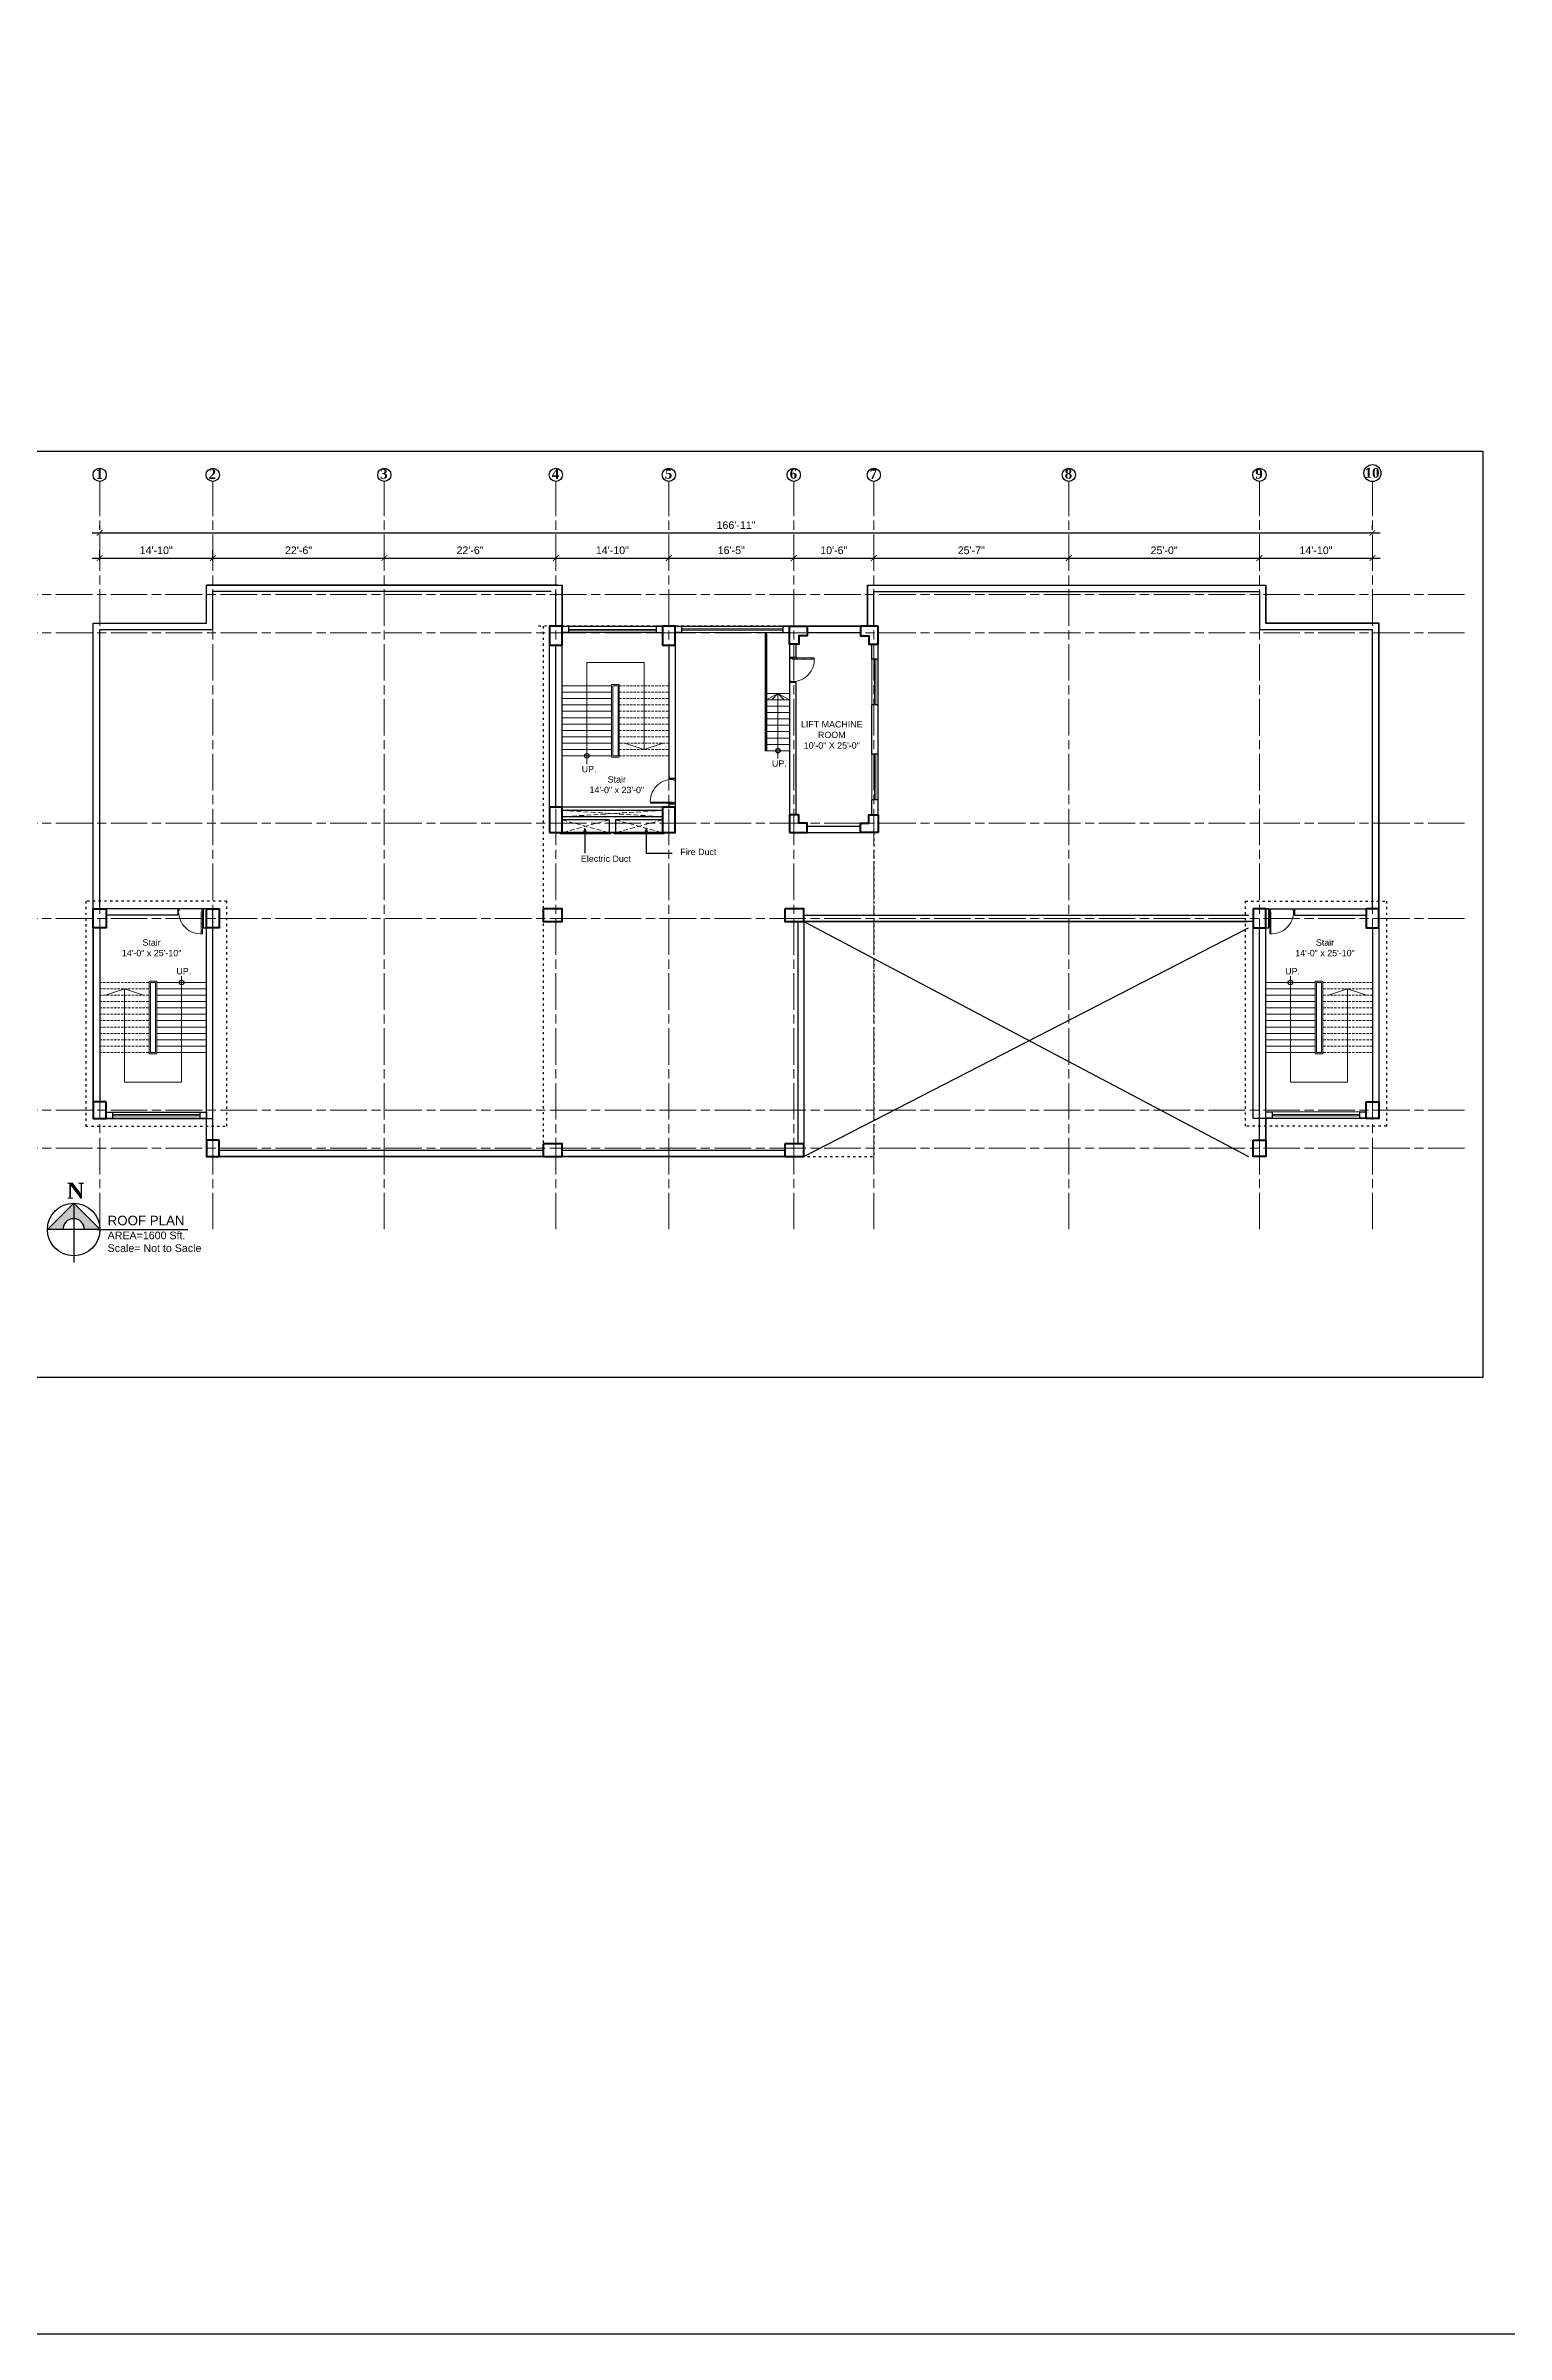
# Model space of a CAD drawing. Header units: inches. Extents: x -12 to 20935469, y -1604 to 24729220.
# Drawn here: x 20887924 to 20890223, y 24699905 to 24703509 of the extents above; entities that cross this region are included whole.
import ezdxf

# ---------------------------------------------------------------- set-up
doc = ezdxf.new("R2010")
doc.units = ezdxf.units.IN
doc.header["$LTSCALE"] = 0.03
doc.header["$MEASUREMENT"] = 0
doc.header["$PDMODE"] = 32
doc.header["$PDSIZE"] = 15
for name, pattern in [('ACAD_ISO03W100', [30, 12, -18]), ('ACAD_ISO08W100', [36, 24, -3, 6, -3]), ('DASHED2', [0.375, 0.25, -0.125])]:
    doc.linetypes.add(name, pattern=pattern)
for name, color, linetype, lineweight in [('column', 1, 'Continuous', 40), ('Dim Line', 252, 'Continuous', 13), ('Door', 7, 'Continuous', 18), ('Dot', 253, 'Continuous', 0), ('Gas', 21, 'Continuous', 5), ('Grid Line', 252, 'Continuous', 18), ('Low Wall', 7, 'Continuous', 30), ('Main Wall', 7, 'Continuous', 30), ('RAIL', 23, 'Continuous', 13), ('STAIR', 46, 'Continuous', 15), ('wind.', 150, 'Continuous', 20)]:
    doc.layers.add(name, color=color, linetype=linetype, lineweight=lineweight)
doc.layers.add('TEXT', color=7, linetype='Continuous')
doc.styles.add('2', font='swisscl.ttf')
doc.styles.add('RomanS', font='arial.ttf', dxfattribs={"height": 12})
doc.styles.get("Standard").update_dxf_attribs({"font": 'timesbd.ttf'})
doc.dimstyles.new('Aec_Arch_I', dxfattribs={"dimscale": 96, "dimtxt": 12, "dimasz": 0.09375, "dimexe": 0.125, "dimexo": 0.125, "dimgap": 0.0625, "dimtad": 1, "dimdec": 0, "dimzin": 3, "dimdsep": 46, "dimlunit": 4, "dimtxsty": 'RomanS', "dimblk1": 'ARCHTICK', "dimblk2": 'ARCHTICK', "dimsah": 1, "dimcen": 0.09375, "dimdle": 0.125, "dimadec": 0, "dimazin": 0, "dimtfac": 0.75, "dimtdec": 0, "dimtmove": 2, "dimatfit": 3, "dimldrblk": 'ARCHTICK', "dimfxl": 1, "dimfrac": 1, "dimtolj": 1, "dimtzin": 0, "dimarcsym": 0})

# ---------------------------------------------------------------- blocks, each defined once
blk = doc.blocks.new('Door_45')
at = {"layer": 'Door'}
for p, q in [((1.5, 5), (1.5, 44)), ((3.5, 44), (3.5, 5)), ((0, 0), (0, 5)), ((0, 5), (1.5, 5)), ((1.5, 40), (2.2, 40)), ((1.5, 25.8), (2.2, 25.8)), ((1.5, 12.6), (2.2, 12.6)), ((3.5, 5), (1.5, 5)), ((1.5, 5), (1.5, 3)), ((1.5, 3), (2.5, 3)), ((2.2, 40), (2.2, 39.5)), ((2.2, 39.5), (2.7, 39.5)), ((2.2, 25.8), (2.2, 25.3)), ((2.2, 25.3), (2.7, 25.3)), ((2.2, 12.6), (2.2, 13.1)), ((2.2, 13.1), (2.7, 13.1)), ((2.5, 3), (2.5, 0)), ((2.7, 39.5), (2.7, 40)), ((2.7, 40), (3.5, 40)), ((2.7, 25.8), (3.5, 25.8)), ((2.7, 25.3), (2.7, 25.8)), ((2.7, 13.1), (2.7, 12.6)), ((2.7, 12.6), (3.5, 12.6)), ((42.5, 3), (42.5, 0)), ((43.5, 3), (42.5, 3)), ((45, 5), (43.5, 5)), ((43.5, 5), (43.5, 3)), ((45, 0), (45, 5)), ((2.5, 0), (0, 0)), ((42.5, 0), (45, 0))]:
    blk.add_line(p, q, dxfattribs=at)
blk.add_arc((4.7, 5.3), 38.8, 359.6233, 94.6685, dxfattribs=at)
blk = doc.blocks.new('_ArchTick')
at = {"color": 0, "linetype": 'ByBlock', "lineweight": 35, "const_width": 0.15}
blk.add_lwpolyline([(-0.5, -0.5), (0.5, 0.5)], dxfattribs=at)
blk = doc.blocks.new('*D14')
at = {"layer": 'Defpoints', "color": 0, "transparency": 16777216}
for p in [(20831126.3, 24724578.2), (20830948.3, 24724562.3), (20831126.3, 24724562.3)]:
    blk.add_point(p, dxfattribs=at)
at = {"layer": 'Dim Line', "color": 0, "lineweight": -2, "transparency": 16777216}
for p, q in [((20830936.3, 24724578.2), (20831138.3, 24724578.2)), ((20830948.3, 24724574.3), (20830948.3, 24724590.2)), ((20831126.3, 24724574.3), (20831126.3, 24724590.2))]:
    blk.add_line(p, q, dxfattribs=at)
at = {"layer": 'Dim Line', "color": 0, "lineweight": -2, "transparency": 16777216, "xscale": 9, "yscale": 9, "zscale": 9, "rotation": 180}
blk.add_blockref('_ArchTick', (20830948.3, 24724578.2), dxfattribs=at)
at = {"layer": 'Dim Line', "color": 0, "lineweight": -2, "transparency": 16777216, "xscale": 9, "yscale": 9, "zscale": 9}
blk.add_blockref('_ArchTick', (20831126.3, 24724578.2), dxfattribs=at)
at = {"layer": 'Dim Line', "color": 0, "transparency": 16777216, "insert": (20831037.3, 24724590.3), "char_height": 12, "attachment_point": 5, "style": 'RomanS'}
blk.add_mtext('\\A1;14\'-10"', dxfattribs=at)
blk = doc.blocks.new('*D7')
at = {"layer": 'Defpoints', "color": 0, "transparency": 16777216}
for p in [(20831396.3, 24724578.2), (20831396.3, 24724578.2), (20831126.3, 24724562.3)]:
    blk.add_point(p, dxfattribs=at)
at = {"layer": 'Dim Line', "color": 0, "lineweight": -2, "transparency": 16777216}
for p, q in [((20831114.3, 24724578.2), (20831408.3, 24724578.2)), ((20831126.3, 24724574.3), (20831126.3, 24724590.2))]:
    blk.add_line(p, q, dxfattribs=at)
at = {"layer": 'Dim Line', "color": 0, "lineweight": -2, "transparency": 16777216, "xscale": 9, "yscale": 9, "zscale": 9, "rotation": 180}
blk.add_blockref('_ArchTick', (20831126.3, 24724578.2), dxfattribs=at)
at = {"layer": 'Dim Line', "color": 0, "lineweight": -2, "transparency": 16777216, "xscale": 9, "yscale": 9, "zscale": 9}
blk.add_blockref('_ArchTick', (20831396.3, 24724578.2), dxfattribs=at)
at = {"layer": 'Dim Line', "color": 0, "transparency": 16777216, "insert": (20831261.3, 24724590.3), "char_height": 12, "attachment_point": 5, "style": 'RomanS'}
blk.add_mtext('\\A1;22\'-6"', dxfattribs=at)
blk = doc.blocks.new('*D8')
at = {"layer": 'Defpoints', "color": 0, "transparency": 16777216}
for p in [(20831396.3, 24724578.2), (20831666.3, 24724578.2), (20831666.3, 24724578.2)]:
    blk.add_point(p, dxfattribs=at)
at = {"layer": 'Dim Line', "color": 0, "lineweight": -2, "transparency": 16777216}
blk.add_line((20831384.3, 24724578.2), (20831678.3, 24724578.2), dxfattribs=at)
at = {"layer": 'Dim Line', "color": 0, "lineweight": -2, "transparency": 16777216, "xscale": 9, "yscale": 9, "zscale": 9, "rotation": 180}
blk.add_blockref('_ArchTick', (20831396.3, 24724578.2), dxfattribs=at)
at = {"layer": 'Dim Line', "color": 0, "lineweight": -2, "transparency": 16777216, "xscale": 9, "yscale": 9, "zscale": 9}
blk.add_blockref('_ArchTick', (20831666.3, 24724578.2), dxfattribs=at)
at = {"layer": 'Dim Line', "color": 0, "transparency": 16777216, "insert": (20831531.3, 24724590.3), "char_height": 12, "attachment_point": 5, "style": 'RomanS'}
blk.add_mtext('\\A1;22\'-6"', dxfattribs=at)
blk = doc.blocks.new('*D9')
at = {"layer": 'Defpoints', "color": 0, "transparency": 16777216}
for p in [(20831666.3, 24724578.2), (20831844.3, 24724578.2), (20831844.3, 24724578.2)]:
    blk.add_point(p, dxfattribs=at)
at = {"layer": 'Dim Line', "color": 0, "lineweight": -2, "transparency": 16777216}
blk.add_line((20831654.3, 24724578.2), (20831856.3, 24724578.2), dxfattribs=at)
at = {"layer": 'Dim Line', "color": 0, "lineweight": -2, "transparency": 16777216, "xscale": 9, "yscale": 9, "zscale": 9, "rotation": 180}
blk.add_blockref('_ArchTick', (20831666.3, 24724578.2), dxfattribs=at)
at = {"layer": 'Dim Line', "color": 0, "lineweight": -2, "transparency": 16777216, "xscale": 9, "yscale": 9, "zscale": 9}
blk.add_blockref('_ArchTick', (20831844.3, 24724578.2), dxfattribs=at)
at = {"layer": 'Dim Line', "color": 0, "transparency": 16777216, "insert": (20831755.3, 24724590.3), "char_height": 12, "attachment_point": 5, "style": 'RomanS'}
blk.add_mtext('\\A1;14\'-10"', dxfattribs=at)
blk = doc.blocks.new('*D21')
at = {"layer": 'Defpoints', "color": 0, "transparency": 16777216}
for p in [(20831844.3, 24724578.2), (20832040.8, 24724578.2), (20832040.8, 24724578.2)]:
    blk.add_point(p, dxfattribs=at)
at = {"layer": 'Dim Line', "color": 0, "lineweight": -2, "transparency": 16777216}
for p, q in [((20831832.3, 24724578.2), (20832052.8, 24724578.2)), ((20831844.3, 24724566.2), (20831844.3, 24724566.2)), ((20832040.8, 24724566.2), (20832040.8, 24724566.2))]:
    blk.add_line(p, q, dxfattribs=at)
at = {"layer": 'Dim Line', "color": 0, "lineweight": -2, "transparency": 16777216, "xscale": 9, "yscale": 9, "zscale": 9, "rotation": 180}
blk.add_blockref('_ArchTick', (20831844.3, 24724578.2), dxfattribs=at)
at = {"layer": 'Dim Line', "color": 0, "lineweight": -2, "transparency": 16777216, "xscale": 9, "yscale": 9, "zscale": 9}
blk.add_blockref('_ArchTick', (20832040.8, 24724578.2), dxfattribs=at)
at = {"layer": 'Dim Line', "color": 0, "transparency": 16777216, "insert": (20831942.5, 24724590.3), "char_height": 12, "attachment_point": 5, "style": 'RomanS'}
blk.add_mtext('\\A1;16\'-5"', dxfattribs=at)
blk = doc.blocks.new('*D22')
at = {"layer": 'Defpoints', "color": 0, "transparency": 16777216}
for p in [(20832040.8, 24724578.2), (20832166.8, 24724578.2), (20832166.8, 24724578.2)]:
    blk.add_point(p, dxfattribs=at)
at = {"layer": 'Dim Line', "color": 0, "lineweight": -2, "transparency": 16777216}
for p, q in [((20832028.8, 24724578.2), (20832178.8, 24724578.2)), ((20832040.8, 24724566.2), (20832040.8, 24724566.2)), ((20832166.8, 24724566.2), (20832166.8, 24724566.2))]:
    blk.add_line(p, q, dxfattribs=at)
at = {"layer": 'Dim Line', "color": 0, "lineweight": -2, "transparency": 16777216, "xscale": 9, "yscale": 9, "zscale": 9, "rotation": 180}
blk.add_blockref('_ArchTick', (20832040.8, 24724578.2), dxfattribs=at)
at = {"layer": 'Dim Line', "color": 0, "lineweight": -2, "transparency": 16777216, "xscale": 9, "yscale": 9, "zscale": 9}
blk.add_blockref('_ArchTick', (20832166.8, 24724578.2), dxfattribs=at)
at = {"layer": 'Dim Line', "color": 0, "transparency": 16777216, "insert": (20832103.8, 24724590.3), "char_height": 12, "attachment_point": 5, "style": 'RomanS'}
blk.add_mtext('\\A1;10\'-6"', dxfattribs=at)
blk = doc.blocks.new('*D23')
at = {"layer": 'Defpoints', "color": 0, "transparency": 16777216}
for p in [(20832166.8, 24724578.2), (20832473.8, 24724578.2), (20832473.8, 24724578.2)]:
    blk.add_point(p, dxfattribs=at)
at = {"layer": 'Dim Line', "color": 0, "lineweight": -2, "transparency": 16777216}
for p, q in [((20832154.8, 24724578.2), (20832485.8, 24724578.2)), ((20832166.8, 24724566.2), (20832166.8, 24724566.2)), ((20832473.8, 24724566.2), (20832473.8, 24724566.2))]:
    blk.add_line(p, q, dxfattribs=at)
at = {"layer": 'Dim Line', "color": 0, "lineweight": -2, "transparency": 16777216, "xscale": 9, "yscale": 9, "zscale": 9, "rotation": 180}
blk.add_blockref('_ArchTick', (20832166.8, 24724578.2), dxfattribs=at)
at = {"layer": 'Dim Line', "color": 0, "lineweight": -2, "transparency": 16777216, "xscale": 9, "yscale": 9, "zscale": 9}
blk.add_blockref('_ArchTick', (20832473.8, 24724578.2), dxfattribs=at)
at = {"layer": 'Dim Line', "color": 0, "transparency": 16777216, "insert": (20832320.3, 24724590.3), "char_height": 12, "attachment_point": 5, "style": 'RomanS'}
blk.add_mtext('\\A1;25\'-7"', dxfattribs=at)
blk = doc.blocks.new('*D10')
at = {"layer": 'Defpoints', "color": 0, "transparency": 16777216}
for p in [(20832473.8, 24724578.2), (20832773.8, 24724578.2), (20832773.8, 24724578.2)]:
    blk.add_point(p, dxfattribs=at)
at = {"layer": 'Dim Line', "color": 0, "lineweight": -2, "transparency": 16777216}
blk.add_line((20832461.8, 24724578.2), (20832785.8, 24724578.2), dxfattribs=at)
at = {"layer": 'Dim Line', "color": 0, "lineweight": -2, "transparency": 16777216, "xscale": 9, "yscale": 9, "zscale": 9, "rotation": 180}
blk.add_blockref('_ArchTick', (20832473.8, 24724578.2), dxfattribs=at)
at = {"layer": 'Dim Line', "color": 0, "lineweight": -2, "transparency": 16777216, "xscale": 9, "yscale": 9, "zscale": 9}
blk.add_blockref('_ArchTick', (20832773.8, 24724578.2), dxfattribs=at)
at = {"layer": 'Dim Line', "color": 0, "transparency": 16777216, "insert": (20832623.8, 24724590.3), "char_height": 12, "attachment_point": 5, "style": 'RomanS'}
blk.add_mtext('\\A1;25\'-0"', dxfattribs=at)
blk = doc.blocks.new('*D11')
at = {"layer": 'Defpoints', "color": 0, "transparency": 16777216}
for p in [(20832773.8, 24724578.2), (20832951.8, 24724578.2), (20832951.8, 24724578.2)]:
    blk.add_point(p, dxfattribs=at)
at = {"layer": 'Dim Line', "color": 0, "lineweight": -2, "transparency": 16777216}
for p, q in [((20832761.8, 24724578.2), (20832963.8, 24724578.2)), ((20832951.8, 24724566.2), (20832951.8, 24724566.2))]:
    blk.add_line(p, q, dxfattribs=at)
at = {"layer": 'Dim Line', "color": 0, "lineweight": -2, "transparency": 16777216, "xscale": 9, "yscale": 9, "zscale": 9, "rotation": 180}
blk.add_blockref('_ArchTick', (20832773.8, 24724578.2), dxfattribs=at)
at = {"layer": 'Dim Line', "color": 0, "lineweight": -2, "transparency": 16777216, "xscale": 9, "yscale": 9, "zscale": 9}
blk.add_blockref('_ArchTick', (20832951.8, 24724578.2), dxfattribs=at)
at = {"layer": 'Dim Line', "color": 0, "transparency": 16777216, "insert": (20832862.8, 24724590.3), "char_height": 12, "attachment_point": 5, "style": 'RomanS'}
blk.add_mtext('\\A1;14\'-10"', dxfattribs=at)
blk = doc.blocks.new('*D13')
at = {"layer": 'Defpoints', "color": 0, "transparency": 16777216}
for p in [(20832951.8, 24724617.8), (20830948.3, 24724610.7), (20832951.8, 24724610.7)]:
    blk.add_point(p, dxfattribs=at)
at = {"layer": 'Dim Line', "color": 0, "lineweight": -2, "transparency": 16777216}
for p, q in [((20830936.3, 24724617.8), (20832963.8, 24724617.8)), ((20830948.3, 24724622.7), (20830948.3, 24724629.8)), ((20832951.8, 24724622.7), (20832951.8, 24724629.8))]:
    blk.add_line(p, q, dxfattribs=at)
at = {"layer": 'Dim Line', "color": 0, "lineweight": -2, "transparency": 16777216, "xscale": 9, "yscale": 9, "zscale": 9, "rotation": 180}
blk.add_blockref('_ArchTick', (20830948.3, 24724617.8), dxfattribs=at)
at = {"layer": 'Dim Line', "color": 0, "lineweight": -2, "transparency": 16777216, "xscale": 9, "yscale": 9, "zscale": 9}
blk.add_blockref('_ArchTick', (20832951.8, 24724617.8), dxfattribs=at)
at = {"layer": 'Dim Line', "color": 0, "transparency": 16777216, "insert": (20831950, 24724629.9), "char_height": 12, "attachment_point": 5, "style": 'RomanS'}
blk.add_mtext('\\A1;166\'-11"', dxfattribs=at)
blk = doc.blocks.new('fff')
at = {"layer": 'Grid Line', "color": 252, "linetype": 'ACAD_ISO08W100', "lineweight": 9, "ltscale": 80, "true_color": 0x939598}
for p, q in [((20830948.3, 24723521.1), (20830948.3, 24724698.8)), ((20831126.3, 24723521.1), (20831126.3, 24724698.8)), ((20831396.3, 24723521.1), (20831396.3, 24724698.8)), ((20831666.3, 24723521.1), (20831666.3, 24724698.8)), ((20831844.3, 24723521.1), (20831844.3, 24724698.8)), ((20832040.8, 24723521.1), (20832040.8, 24724698.8)), ((20832166.8, 24723521.1), (20832166.8, 24724698.8)), ((20832473.8, 24723521.1), (20832473.8, 24724698.8)), ((20832773.8, 24723521.1), (20832773.8, 24724698.8)), ((20832951.8, 24723521.1), (20832951.8, 24724698.8)), ((20833096.9, 24724520.6), (20830726.1, 24724520.6)), ((20833096.9, 24724460.6), (20830726.1, 24724460.6)), ((20833096.9, 24724160.7), (20830726.1, 24724160.7)), ((20833096.9, 24724010.7), (20830726.1, 24724010.7)), ((20833096.9, 24723708.7), (20830726.1, 24723708.7)), ((20833096.9, 24723648.8), (20830726.1, 24723648.8))]:
    blk.add_line(p, q, dxfattribs=at)
at = {"layer": 'Dim Line'}
for base, p1, p2, picture, middle in [((20832951.7523, 24724617.8128), (20830948.3088, 24724610.7482), (20832951.7523, 24724610.7482), '*D13', (20831950.0306, 24724629.9397)), ((20831126.3, 24724578.2), (20830948.3, 24724562.3), (20831126.3, 24724562.3), '*D14', (20831037.3, 24724590.3)), ((20831396.3, 24724578.2), (20831126.3, 24724562.3), (20831396.3, 24724578.2), '*D7', (20831261.3, 24724590.3)), ((20831666.3, 24724578.2), (20831396.3, 24724578.2), (20831666.3, 24724578.2), '*D8', (20831531.3, 24724590.3)), ((20831844.3, 24724578.2), (20831666.3, 24724578.2), (20831844.3, 24724578.2), '*D9', (20831755.3, 24724590.3)), ((20832040.7792, 24724578.1666), (20831844.25, 24724578.1666), (20832040.7792, 24724578.1666), '*D21', (20831942.5146, 24724590.2934)), ((20832166.8, 24724578.2), (20832040.8, 24724578.2), (20832166.8, 24724578.2), '*D22', (20832103.8, 24724590.3)), ((20832473.8, 24724578.2), (20832166.8, 24724578.2), (20832473.8, 24724578.2), '*D23', (20832320.3, 24724590.3)), ((20832773.8, 24724578.2), (20832473.8, 24724578.2), (20832773.8, 24724578.2), '*D10', (20832623.8, 24724590.3)), ((20832951.8, 24724578.2), (20832773.8, 24724578.2), (20832951.8, 24724578.2), '*D11', (20832862.8, 24724590.3))]:
    dim = blk.add_linear_dim(base=base, p1=p1, p2=p2, dimstyle='Aec_Arch_I', dxfattribs=at)
    dim.commit()
    dim.dimension.update_dxf_attribs({"geometry": picture, "text_midpoint": middle})

msp = doc.modelspace()

# ---------------------------------------------------------------- hatches: boundary and pattern name
at = {"layer": 'Low Wall'}
h = msp.add_hatch(color=256, dxfattribs=at)
h.paths.add_polyline_path([(20887951.1, 24701644.5), (20887926.7, 24701644.5), (20887968.1, 24701685.9), (20887968.1, 24701661.5, 0.414214)])
h.paths.add_polyline_path([(20887968.1, 24701661.5), (20887968.1, 24701685.9), (20888009.6, 24701644.5), (20887985.2, 24701644.5, 0.414214)])

# ---------------------------------------------------------------- linework, layer by layer
at = {"linetype": 'ACAD_ISO03W100', "ltscale": 10}
for p, q in [((20889234.6, 24702594.5), (20888700, 24702594.5)), ((20888707, 24702594.5), (20888707, 24701779.5)), ((20889227.6, 24702269.4), (20889227.6, 24701759.5)), ((20888700, 24701759.5), (20889227.6, 24701759.5))]:
    msp.add_line(p, q, dxfattribs=at)
for p, q in [((20889056.6, 24702584.5), (20889056.6, 24702398.5)), ((20889084.6, 24702584.5), (20889056.6, 24702584.3)), ((20889058.6, 24702584.5), (20889058.6, 24702398.5)), ((20889058.6, 24702398.5), (20889056.6, 24702398.5)), ((20888772.5, 24702276.1), (20888770.9, 24702270.7)), ((20888772.5, 24702276.1), (20888772.5, 24702237.2)), ((20888772.5, 24702276.1), (20888774.2, 24702270.7)), ((20888869.3, 24702276.1), (20888867.6, 24702270.7)), ((20888869.3, 24702276.1), (20888869.3, 24702237)), ((20888869.3, 24702276.1), (20888870.9, 24702270.7)), ((20888869.3, 24702237), (20888909.9, 24702237)), ((20889117.6, 24702129.5), (20889817.6, 24701759.4)), ((20889117.6, 24701759.4), (20889817.6, 24702119.4)), ((20888024, 24701829.4), (20888172, 24701829.4)), ((20888024, 24701819.4), (20888172, 24701819.4)), ((20887968.1, 24701685.9), (20887968.1, 24701592.5)), ((20888004.4, 24701644.5), (20888148, 24701644.5))]:
    msp.add_line(p, q)
for points in [[(20886085.5, 24725803.9), (20891594, 24725803.9), (20891594, 24699904.9), (20886085.5, 24699904.9)], [(20888717, 24702594.5), (20888914.9, 24702594.5), (20888914.9, 24702269.5), (20888717, 24702269.5)], [(20889094.6, 24702269.5), (20889234.6, 24702269.5), (20889234.6, 24702594.5), (20889094.6, 24702594.5)], [(20888733.9, 24702269.5), (20888813.2, 24702269.5), (20888813.2, 24702267.5), (20888733.9, 24702267.5)], [(20888819, 24702269.5), (20888897.2, 24702269.5), (20888897.2, 24702267.5), (20888819, 24702267.5)], [(20887999, 24701819.4), (20888187, 24701819.4), (20888187, 24702149.4), (20887999, 24702149.4)], [(20889824.5, 24702149.4), (20890022.4, 24702149.4), (20890022.4, 24701819.4), (20889824.5, 24701819.4)]]:
    msp.add_lwpolyline(points, close=True)
for points in [[(20888177, 24701759.4), (20888177, 24701819.4), (20887999, 24701819.4), (20887999, 24702599.3), (20888177, 24702599.3), (20888177, 24702659.3), (20888737, 24702659.3), (20888737, 24702594.5), (20889217.6, 24702594.5), (20889217.6, 24702659.3), (20889844.5, 24702659.3), (20889844.5, 24702599.3), (20890022.4, 24702599.3), (20890022.4, 24701819.4), (20889844.5, 24701819.6), (20889844.5, 24701759.4), (20889824.5, 24701759.4), (20889824.5, 24701785.4), (20889834.5, 24701785.4), (20889834.5, 24702119.4), (20889824.5, 24702119.4), (20889824.5, 24702129.5), (20889117.6, 24702129.5), (20889117.6, 24701759.4), (20888177, 24701759.4)], [(20888009.5, 24701644.5), (20887926.7, 24701644.4)]]:
    msp.add_lwpolyline(points)
for points in [[(20887987, 24701807.4), (20888209, 24701807.4), (20888209, 24702161.4), (20887987, 24702161.4)], [(20890034.4, 24701807.4), (20889812.5, 24701807.4), (20889812.5, 24702161.4), (20890034.4, 24702161.4)]]:
    msp.add_lwpolyline(points, close=True, dxfattribs=at)
for centre, radius in [((20888775.9, 24702390.5), 3.61), ((20889076.6, 24702398.5), 3.61), ((20888137.9, 24702033.4), 3.61), ((20889883.3, 24702033.4), 3.61), ((20887968.1, 24701644.5), 41.4)]:
    msp.add_circle(centre, radius)
at = {"layer": 'column', "lineweight": 40, "ltscale": 20}
for points in [[(20888717, 24702564.5), (20888737, 24702564.5), (20888737, 24702594.5), (20888717, 24702594.5)], [(20888894.9, 24702564.5), (20888914.9, 24702564.5), (20888914.9, 24702594.5), (20888894.9, 24702594.5)], [(20888717, 24702269.5), (20888737, 24702269.5), (20888737, 24702309.5), (20888717, 24702309.5)], [(20888894.9, 24702269.5), (20888914.9, 24702269.5), (20888914.9, 24702309.5), (20888894.9, 24702309.5)], [(20887999, 24702149.4), (20888019, 24702149.4), (20888019, 24702119.4), (20887999, 24702119.4)], [(20888177, 24702149.4), (20888197, 24702149.4), (20888197, 24702119.4), (20888177, 24702119.4)], [(20888707, 24702149.5), (20888707, 24702129.5), (20888737, 24702129.5), (20888737, 24702149.5)], [(20889087.6, 24702149.5), (20889087.6, 24702129.5), (20889117.6, 24702129.5), (20889117.6, 24702149.5)], [(20889844.5, 24702149.4), (20889824.5, 24702149.4), (20889824.5, 24702119.4), (20889844.5, 24702119.4)], [(20890022.4, 24702149.4), (20890002.4, 24702149.4), (20890002.4, 24702119.4), (20890022.4, 24702119.4)], [(20888019, 24701845.4), (20887999, 24701845.4), (20887999, 24701819.4), (20888019, 24701819.4)], [(20890002.4, 24701845.4), (20890022.4, 24701845.4), (20890022.4, 24701819.4), (20890002.4, 24701819.4)], [(20888197, 24701785.4), (20888177, 24701785.4), (20888177, 24701759.4), (20888197, 24701759.4)], [(20888707, 24701779.5), (20888707, 24701759.5), (20888737, 24701759.5), (20888737, 24701779.5)], [(20889087.6, 24701779.4), (20889087.6, 24701759.4), (20889117.6, 24701759.4), (20889117.6, 24701779.4)], [(20889824.5, 24701785.4), (20889844.5, 24701785.4), (20889844.5, 24701759.4), (20889824.5, 24701759.4)]]:
    msp.add_lwpolyline(points, close=True, dxfattribs=at)
for points in [[(20889094.6, 24702594.5), (20889122.6, 24702594.5), (20889122.6, 24702579.5), (20889109.6, 24702579.5), (20889109.6, 24702566.5), (20889094.6, 24702566.5), (20889094.6, 24702594.5)], [(20889234.6, 24702594.5), (20889206.6, 24702594.5), (20889206.6, 24702579.5), (20889219.6, 24702579.5), (20889219.6, 24702566.5), (20889234.6, 24702566.5), (20889234.6, 24702594.5)], [(20889094.6, 24702269.5), (20889122.6, 24702269.5), (20889122.6, 24702284.5), (20889109.6, 24702284.5), (20889109.6, 24702297.5), (20889094.6, 24702297.5), (20889094.6, 24702269.5)], [(20889234.6, 24702269.5), (20889206.6, 24702269.5), (20889206.6, 24702284.5), (20889219.6, 24702284.5), (20889219.6, 24702297.5), (20889234.6, 24702297.5), (20889234.6, 24702269.5)]]:
    msp.add_lwpolyline(points, dxfattribs=at)
at = {"layer": 'Defpoints'}
msp.add_lwpolyline([(20887747.4, 24702870.2), (20890186.3, 24702870.2), (20890186.3, 24701411.7), (20887747.4, 24701411.7)], close=True, dxfattribs=at)
at = {"layer": 'Dot', "linetype": 'DASHED2', "lineweight": 0, "ltscale": 1000}
for p, q in [((20888737, 24702304.5), (20888894.9, 24702294.5)), ((20888894.9, 24702304.5), (20888737, 24702294.5)), ((20888810.9, 24702289.5), (20888737, 24702269.5)), ((20888737, 24702289.5), (20888810.9, 24702269.5)), ((20888820.9, 24702289.5), (20888894.9, 24702269.5)), ((20888894.9, 24702289.5), (20888820.9, 24702269.5))]:
    msp.add_line(p, q, dxfattribs=at)
at = {"layer": 'Gas', "color": 0, "lineweight": 5}
for points in [[(20888826.9, 24702388.5), (20888814.9, 24702388.5), (20888814.9, 24702502.5), (20888826.9, 24702502.5)], [(20888824.9, 24702390.5), (20888816.9, 24702390.5), (20888816.9, 24702500.5), (20888824.9, 24702500.5)], [(20888099, 24702035.4), (20888087, 24702035.4), (20888087, 24701921.4), (20888099, 24701921.4)], [(20888097, 24702033.4), (20888089, 24702033.4), (20888089, 24701923.4), (20888097, 24701923.4)], [(20889922.3, 24702035.4), (20889934.3, 24702035.4), (20889934.3, 24701921.4), (20889922.3, 24701921.4)], [(20889924.3, 24702033.4), (20889932.3, 24702033.4), (20889932.3, 24701923.4), (20889924.3, 24701923.4)]]:
    msp.add_lwpolyline(points, close=True, dxfattribs=at)
at = {"layer": 'Gas', "color": 0, "lineweight": 35}
msp.add_lwpolyline([(20889094.6, 24702269.5), (20889094.6, 24702269.5)], dxfattribs=at)
at = {"layer": 'Low Wall', "color": 0}
msp.add_lwpolyline([(20887926.7, 24701644.5), (20887968.1, 24701685.9), (20888009.6, 24701644.5)], dxfattribs=at)
at = {"layer": 'Low Wall'}
msp.add_arc((20887968.1, 24701644.5), 17, 0, 180, dxfattribs=at)
at = {"layer": 'Main Wall', "lineweight": 30}
for p, q in [((20888729.9, 24702659.3), (20888177, 24702659.3)), ((20888177, 24702599.3), (20888177, 24702659.3)), ((20888719.9, 24702649.3), (20888187, 24702649.3)), ((20888187, 24702589.3), (20888187, 24702649.3)), ((20888727, 24702594.5), (20888727, 24702649.3)), ((20888737, 24702594.5), (20888737, 24702659.3)), ((20889217.6, 24702659.3), (20889844.5, 24702659.3)), ((20889217.6, 24702659.3), (20889217.6, 24702594.5)), ((20889844.5, 24702599.3), (20889844.5, 24702659.3)), ((20887999, 24702599.3), (20888177, 24702599.3)), ((20887999, 24702149.4), (20887999, 24702599.3)), ((20888727, 24702613.3), (20888727, 24702613.3)), ((20888727, 24702607.3), (20888727, 24702607.3)), ((20889104.6, 24702594.5), (20889224.6, 24702594.5)), ((20890022.4, 24702599.3), (20889844.5, 24702599.3)), ((20890022.4, 24702149.4), (20890022.4, 24702599.3)), ((20888009, 24702589.3), (20888187, 24702589.3)), ((20888009, 24702149.4), (20888009, 24702589.3)), ((20888727, 24702309.5), (20888727, 24702564.5)), ((20888737, 24702309.5), (20888737, 24702584.5)), ((20888904.9, 24702564.5), (20888904.9, 24702354.5)), ((20888914.9, 24702564.5), (20888914.9, 24702354.5)), ((20889122.6, 24702584.5), (20889206.6, 24702584.5)), ((20890012.4, 24702149.4), (20890012.4, 24702589.3)), ((20889094.6, 24702546), (20889104.6, 24702546)), ((20889234.6, 24702542.5), (20889224.6, 24702542.5)), ((20889234.6, 24702470.5), (20889224.6, 24702470.5)), ((20889234.6, 24702393), (20889224.6, 24702393)), ((20888914.9, 24702354.5), (20888904.9, 24702354.5)), ((20888894.9, 24702309.5), (20888737, 24702309.5)), ((20888904.9, 24702314.5), (20888904.9, 24702309.5)), ((20888914.9, 24702314.5), (20888904.9, 24702314.5)), ((20888914.9, 24702314.5), (20888914.9, 24702309.5)), ((20889234.6, 24702321), (20889224.6, 24702321)), ((20888894.9, 24702304.5), (20888737, 24702304.5)), ((20888894.9, 24702294.5), (20888737, 24702294.5)), ((20888810.9, 24702289.5), (20888737, 24702289.5)), ((20888810.9, 24702289.5), (20888810.9, 24702269.5)), ((20888810.9, 24702269.5), (20888820.9, 24702269.5)), ((20888894.9, 24702289.5), (20888820.9, 24702289.5)), ((20888820.9, 24702289.5), (20888820.9, 24702269.5)), ((20889122.6, 24702269.5), (20889206.6, 24702269.5)), ((20888132, 24702149.4), (20888019, 24702149.4)), ((20888132, 24702139.4), (20888019, 24702139.4)), ((20888132, 24702149.4), (20888132, 24702139.4)), ((20888177, 24702149.4), (20888172, 24702149.4)), ((20888172, 24702149.4), (20888172, 24702119.4)), ((20888187, 24702149.4), (20888177, 24702149.4)), ((20889107.7, 24702129.5), (20889107.7, 24701779.4)), ((20889117.6, 24702139.5), (20889817.6, 24702139.5)), ((20889117.6, 24702129.5), (20889817.6, 24702129.5)), ((20889117.6, 24702129.5), (20889117.6, 24701779.4)), ((20889834.5, 24702149.4), (20889844.5, 24702149.4)), ((20889849.5, 24702149.4), (20889844.5, 24702149.4)), ((20889849.5, 24702119.4), (20889849.5, 24702149.4)), ((20889889.5, 24702149.4), (20890002.4, 24702149.4)), ((20889889.5, 24702149.4), (20889889.5, 24702139.4)), ((20889889.5, 24702139.4), (20890002.4, 24702139.4)), ((20887999, 24702119.4), (20887999, 24701845.4)), ((20888009, 24702119.4), (20888009, 24701845.4)), ((20888172, 24702119.4), (20888177, 24702119.4)), ((20888177, 24701785.4), (20888177, 24702119.4)), ((20888187, 24701785.4), (20888187, 24702119.4)), ((20889834.5, 24701785.4), (20889834.5, 24702119.4)), ((20889844.5, 24701785.4), (20889844.5, 24702119.4)), ((20889844.5, 24702119.4), (20889849.5, 24702119.4)), ((20890012.4, 24702119.4), (20890012.4, 24701845.4)), ((20890022.4, 24702119.4), (20890022.4, 24701845.4)), ((20889854.5, 24701829.6), (20889854.5, 24701819.6)), ((20888197, 24701769.4), (20888707, 24701769.4)), ((20888737, 24701769.4), (20889087.6, 24701769.4)), ((20888197, 24701759.4), (20889087.6, 24701759.4))]:
    msp.add_line(p, q, dxfattribs=at)
for points in [[(20889227.6, 24702594.5), (20889227.6, 24702649.3), (20889834.5, 24702649.3), (20889834.5, 24702589.3), (20890012.4, 24702589.3)], [(20888737, 24702594.5), (20888747, 24702594.5), (20888747, 24702584.5), (20888737, 24702584.5)], [(20888894.9, 24702594.5), (20888884.9, 24702594.5), (20888884.9, 24702584.5), (20888894.9, 24702584.5)], [(20888914.9, 24702594.5), (20888924.9, 24702594.5), (20888924.9, 24702584.5), (20888914.9, 24702584.5)], [(20889094.6, 24702594.5), (20889084.6, 24702594.5), (20889084.6, 24702584.5), (20889094.6, 24702584.5)], [(20889094.6, 24702566.5), (20889094.6, 24702546)], [(20889104.6, 24702566.5), (20889104.6, 24702546)], [(20889224.6, 24702542.5), (20889224.6, 24702566.5)], [(20889234.6, 24702542.5), (20889234.6, 24702566.5)], [(20889104.6, 24702506), (20889094.6, 24702506), (20889094.6, 24702297.5)], [(20889104.6, 24702506), (20889104.6, 24702297.5)], [(20889224.6, 24702393), (20889224.6, 24702470.5)], [(20889234.6, 24702393), (20889234.6, 24702470.5)], [(20889224.6, 24702297.5), (20889224.6, 24702321)], [(20889234.6, 24702297.4), (20889234.6, 24702321)], [(20889122.6, 24702279.5), (20889206.6, 24702279.5)], [(20889854.5, 24701819.6), (20889844.5, 24701819.6), (20889844.5, 24701829.6), (20889854.5, 24701829.6)], [(20890002.4, 24701819.6), (20889992.4, 24701819.6), (20889992.4, 24701829.6), (20890002.4, 24701829.6)]]:
    msp.add_lwpolyline(points, dxfattribs=at)
at = {"layer": 'Main Wall'}
for points in [[(20888019, 24701829.4), (20888029, 24701829.4), (20888029, 24701819.4), (20888019, 24701819.4)], [(20888167, 24701829.4), (20888177, 24701829.4), (20888177, 24701819.4), (20888167, 24701819.4)]]:
    msp.add_lwpolyline(points, close=True, dxfattribs=at)
at = {"layer": 'RAIL', "lineweight": 9}
for p, q in [((20888775.9, 24702377.3), (20888775.9, 24702537.5)), ((20888775.9, 24702537.5), (20888865.9, 24702537.5)), ((20888865.9, 24702537.5), (20888865.9, 24702400.5)), ((20888835.9, 24702410.5), (20888865.9, 24702400.5)), ((20888865.9, 24702400.5), (20888895.9, 24702410.5)), ((20888048, 24702023.4), (20888018, 24702013.4)), ((20888048, 24701876.4), (20888048, 24702023.4)), ((20888078, 24702013.4), (20888048, 24702023.4)), ((20888137.9, 24702043.2), (20888137.9, 24701876.4)), ((20889883.3, 24702043.2), (20889883.3, 24701876.4)), ((20889943.3, 24702013.4), (20889973.3, 24702023.4)), ((20889973.3, 24701876.4), (20889973.3, 24702023.4)), ((20889973.3, 24702023.4), (20890003.3, 24702013.4)), ((20888177, 24702013.4), (20888099, 24702013.4)), ((20889844.3, 24702013.4), (20889922.3, 24702013.4)), ((20888137.9, 24701876.4), (20888048, 24701876.4)), ((20889883.3, 24701876.4), (20889973.3, 24701876.4))]:
    msp.add_line(p, q, dxfattribs=at)
at = {"layer": 'STAIR', "color": 32, "lineweight": 5}
for p, q in [((20888737, 24702500.5), (20888814.9, 24702500.5)), ((20888737, 24702490.5), (20888814.9, 24702490.5)), ((20889094.6, 24702488.5), (20889058.6, 24702488.5)), ((20889076.6, 24702488.5), (20889058.6, 24702478.5)), ((20889066.9, 24702478.5), (20889076.6, 24702488.5)), ((20889076.6, 24702386.2), (20889076.6, 24702488.5)), ((20889076.6, 24702488.5), (20889094.6, 24702478.5)), ((20889086.4, 24702478.5), (20889076.6, 24702488.5)), ((20888737, 24702480.5), (20888814.9, 24702480.5)), ((20888737, 24702470.5), (20888814.9, 24702470.5)), ((20888737, 24702460.5), (20888814.9, 24702460.5)), ((20888737, 24702450.5), (20888814.9, 24702450.5)), ((20889094.6, 24702478.5), (20889058.6, 24702478.5)), ((20889058.6, 24702478.5), (20889066.9, 24702478.5)), ((20889094.6, 24702468.5), (20889058.6, 24702468.5)), ((20889094.6, 24702458.5), (20889058.6, 24702458.5)), ((20889094.6, 24702478.5), (20889086.4, 24702478.5)), ((20888737, 24702440.5), (20888814.9, 24702440.5)), ((20888737, 24702430.5), (20888814.9, 24702430.5)), ((20888737, 24702420.5), (20888814.9, 24702420.5)), ((20889094.6, 24702448.5), (20889058.6, 24702448.5)), ((20889094.6, 24702438.5), (20889058.6, 24702438.5)), ((20889094.6, 24702428.5), (20889058.6, 24702428.5)), ((20889094.6, 24702418.5), (20889058.6, 24702418.5)), ((20888737, 24702410.5), (20888814.9, 24702410.5)), ((20888737, 24702400.5), (20888814.9, 24702400.5)), ((20888737, 24702390.5), (20888814.9, 24702390.5)), ((20889094.6, 24702408.5), (20889058.6, 24702408.5)), ((20889094.6, 24702398.5), (20889058.6, 24702398.5)), ((20888099, 24702033.4), (20888177, 24702033.4)), ((20888099, 24702023.4), (20888177, 24702023.4)), ((20889922.3, 24702033.4), (20889844.3, 24702033.4)), ((20889922.3, 24702023.4), (20889844.3, 24702023.4)), ((20888099, 24702003.4), (20888177, 24702003.4)), ((20888099, 24701993.4), (20888177, 24701993.4)), ((20888099, 24701983.4), (20888177, 24701983.4)), ((20888117, 24702013.4), (20888177, 24702013.4)), ((20889904.3, 24702013.4), (20889844.3, 24702013.4)), ((20889922.3, 24702003.4), (20889844.3, 24702003.4)), ((20889922.3, 24701993.4), (20889844.3, 24701993.4)), ((20889922.3, 24701983.4), (20889844.3, 24701983.4)), ((20888099, 24701973.4), (20888177, 24701973.4)), ((20888099, 24701963.4), (20888177, 24701963.4)), ((20888099, 24701953.4), (20888177, 24701953.4)), ((20889922.3, 24701973.4), (20889844.3, 24701973.4)), ((20889922.3, 24701963.4), (20889844.3, 24701963.4)), ((20889922.3, 24701953.4), (20889844.3, 24701953.4)), ((20888099, 24701943.4), (20888177, 24701943.4)), ((20888099, 24701933.4), (20888177, 24701933.4)), ((20888099, 24701923.4), (20888177, 24701923.4)), ((20889922.3, 24701943.4), (20889844.3, 24701943.4)), ((20889922.3, 24701933.4), (20889844.3, 24701933.4)), ((20889922.3, 24701923.4), (20889844.3, 24701923.4))]:
    msp.add_line(p, q, dxfattribs=at)
at = {"layer": 'STAIR', "color": 32, "linetype": 'DASHED2', "lineweight": 5, "ltscale": 500}
for p, q in [((20888826.9, 24702500.5), (20888904.9, 24702500.5)), ((20888826.9, 24702490.5), (20888904.9, 24702490.5)), ((20888826.9, 24702480.5), (20888904.9, 24702480.5)), ((20888826.9, 24702470.5), (20888904.9, 24702470.5)), ((20888826.9, 24702460.5), (20888904.9, 24702460.5)), ((20888826.9, 24702450.5), (20888904.9, 24702450.5)), ((20888826.9, 24702440.5), (20888904.9, 24702440.5)), ((20888826.9, 24702430.5), (20888904.9, 24702430.5)), ((20888826.9, 24702420.5), (20888904.9, 24702420.5)), ((20888904.9, 24702410.5), (20888826.9, 24702410.5)), ((20888826.9, 24702400.5), (20888904.9, 24702400.5)), ((20888826.9, 24702390.5), (20888904.9, 24702390.5)), ((20888844.9, 24702410.5), (20888904.9, 24702410.5)), ((20888009, 24702033.4), (20888087, 24702033.4)), ((20888009, 24702023.4), (20888087, 24702023.4)), ((20890012.3, 24702033.4), (20889934.3, 24702033.4)), ((20890012.3, 24702023.4), (20889934.3, 24702023.4)), ((20888009, 24702013.4), (20888087, 24702013.4)), ((20888009, 24702003.4), (20888087, 24702003.4)), ((20888009, 24701993.4), (20888087, 24701993.4)), ((20888009, 24701983.4), (20888087, 24701983.4)), ((20890012.3, 24702013.4), (20889934.3, 24702013.4)), ((20890012.3, 24702003.4), (20889934.3, 24702003.4)), ((20890012.3, 24701993.4), (20889934.3, 24701993.4)), ((20890012.3, 24701983.4), (20889934.3, 24701983.4)), ((20888009, 24701973.4), (20888087, 24701973.4)), ((20888009, 24701963.4), (20888087, 24701963.4)), ((20888009, 24701953.4), (20888087, 24701953.4)), ((20890012.3, 24701973.4), (20889934.3, 24701973.4)), ((20890012.3, 24701963.4), (20889934.3, 24701963.4)), ((20890012.3, 24701953.4), (20889934.3, 24701953.4)), ((20888009, 24701943.4), (20888087, 24701943.4)), ((20888009, 24701933.4), (20888087, 24701933.4)), ((20888009, 24701923.4), (20888087, 24701923.4)), ((20890012.3, 24701943.4), (20889934.3, 24701943.4)), ((20890012.3, 24701933.4), (20889934.3, 24701933.4)), ((20890012.3, 24701923.4), (20889934.3, 24701923.4))]:
    msp.add_line(p, q, dxfattribs=at)
at = {"layer": 'TEXT'}
for centre, radius in [((20890012.4, 24702835.7), 13.3), ((20888009, 24702832.9), 10.4), ((20888187, 24702832.9), 10.4), ((20888457, 24702832.9), 10.4), ((20888727, 24702832.9), 10.4), ((20888904.9, 24702832.9), 10.4), ((20889101.5, 24702832.9), 10.4), ((20889227.5, 24702832.9), 10.4), ((20889534.5, 24702832.9), 10.4), ((20889834.5, 24702832.9), 10.4)]:
    msp.add_circle(centre, radius, dxfattribs=at)
at = {"layer": 'wind.', "lineweight": 5}
for p, q in [((20888747, 24702594.5), (20888884.9, 24702594.5)), ((20888917.9, 24702594.5), (20889084.6, 24702594.5)), ((20888747, 24702589.5), (20888884.9, 24702589.5)), ((20888747, 24702587.5), (20888884.9, 24702587.5)), ((20888747, 24702584.5), (20888884.9, 24702584.5)), ((20888917.9, 24702584.5), (20889087.5, 24702584.5)), ((20888924.9, 24702590.5), (20889084.6, 24702590.5)), ((20888924.9, 24702588.5), (20889084.6, 24702588.5)), ((20889224.6, 24702470.5), (20889224.6, 24702542.5)), ((20889228.6, 24702470.5), (20889228.6, 24702542.5)), ((20889230.6, 24702470.5), (20889230.6, 24702542.5)), ((20889234.6, 24702470.5), (20889234.6, 24702542.5)), ((20889224.6, 24702393), (20889224.6, 24702321)), ((20889228.6, 24702321), (20889228.6, 24702393)), ((20889230.6, 24702321), (20889230.6, 24702393)), ((20889234.6, 24702321), (20889234.6, 24702393)), ((20889992.4, 24701829.6), (20889854.5, 24701829.6)), ((20889992.4, 24701825.6), (20889854.5, 24701825.6)), ((20889992.4, 24701823.6), (20889854.5, 24701823.6)), ((20889992.4, 24701819.6), (20889854.5, 24701819.6))]:
    msp.add_line(p, q, dxfattribs=at)
at = {"layer": 'wind.'}
for p, q in [((20888029, 24701825.4), (20888167, 24701825.4)), ((20888029, 24701823.4), (20888167, 24701823.4))]:
    msp.add_line(p, q, dxfattribs=at)

# ---------------------------------------------------------------- block references
msp.add_blockref('fff', (57060.7, -21876.3))
at = {"layer": 'Door', "color": 250, "ltscale": 20, "yscale": 0.8888888888759539, "zscale": 0.8888888888759539}
for p, xscale, rotation in [((20889094.7, 24702546), 0.8888888888759539, 270), ((20888914.9, 24702314.5), 0.8888888888759539, 90.00000000000001), ((20888172, 24702149.4), 0.8888888888759539, 180), ((20889849.5, 24702149.4), -0.8888888888759539, 180)]:
    msp.add_blockref('Door_45', p, dxfattribs=dict(at, xscale=xscale, rotation=rotation))

# ---------------------------------------------------------------- texts
msp.add_text('N', height=25.2).set_placement((20887957.5, 24701692.9))
at = {"layer": 'TEXT', "char_height": 15.44, "width": 227.458, "attachment_point": 8, "rotation": 0}
for s, insert in [('\\A1;1', (20888008.5, 24702826.6)), ('\\A1;2', (20888186.4, 24702826.6)), ('\\A1;3', (20888456.4, 24702826.6)), ('\\A1;4', (20888726.4, 24702826.6)), ('\\A1;5', (20888904.4, 24702826.6)), ('\\A1;6', (20889100.9, 24702826.6)), ('\\A1;7', (20889226.9, 24702826.6)), ('\\A1;8', (20889533.9, 24702826.6)), ('\\A1;9', (20889833.9, 24702826.6)), ('\\A1;10', (20890011.9, 24702828.2))]:
    msp.add_mtext(s, dxfattribs=dict(at, insert=insert))
at = {"layer": 'TEXT', "color": 30, "lineweight": 5, "ltscale": 20, "attachment_point": 2, "style": '2'}
for s, width, gutter_width, insert, char_height in [('\\pxsm1;{\\fArial|b0|i0|c0|p34;\\C0;LIFT MACHINE \\PROOM\\P10\'-0" X 25\'-0" }', 235.592, 0.75, (20889161.4, 24702445.1), 10), ('{\\fArial|b0|i0|c0|p34;\\C0;UP.}', 104.76, 0.5, (20889078.9, 24702383.4), 10), ('{\\fArial|b0|i0|c0|p34;\\C0;UP.}', 104.76, 0.5, (20888779.4, 24702374.6), 10), ('\\pxsm1;{\\fArial|b0|i0|c0|p34;\\C0;Stair\\P14\'-0" x 23\'-0"  }', 114.807, 0.282, (20888823, 24702358.3), 10), ('\\pxsm1,qc;{\\fArial|b0|i0|c0|p34;\\C0;Electric Duct}', 326.753, 0.75, (20888805.7, 24702233.4), 10), ('\\pxsm1,qc;{\\fArial|b0|i0|c0|p34;\\C0;Fire Duct}', 326.753, 0.75, (20888951.4, 24702244.1), 10), ('\\pxsm1;{\\fArial|b0|i0|c0|p34;\\C0;Stair\\P14\'-0" x 25\'-10"  }', 114.807, 0.282, (20888090.7, 24702101.5), 10), ('\\pxsm1;{\\fArial|b0|i0|c0|p34;\\C0;Stair\\P14\'-0" x 25\'-10"  }', 114.807, 0.282, (20889937.8, 24702101.5), 10), ('{\\fArial|b0|i0|c0|p34;\\C0;UP.}', 104.76, 0.5, (20888141.4, 24702056.2), 10), ('{\\fArial|b0|i0|c0|p34;\\C0;UP.}', 104.76, 0.5, (20889886.7, 24702056.2), 10), ('\\A1;\\pxql;{\\fArial|b0|i0|c0|p34;\\C0;ROOF PLAN\\P\\H0.8x;AREA=1600 Sft.\\PScale= \\H1x;Not to Sacle}', 174.601, 0.5, (20888108.8, 24701666.2), 15)]:
    msp.add_mtext_dynamic_manual_height_columns(s, width=width, gutter_width=gutter_width, heights=[0], dxfattribs=dict(at, insert=insert, char_height=char_height))

doc.saveas('drawing.dxf')
